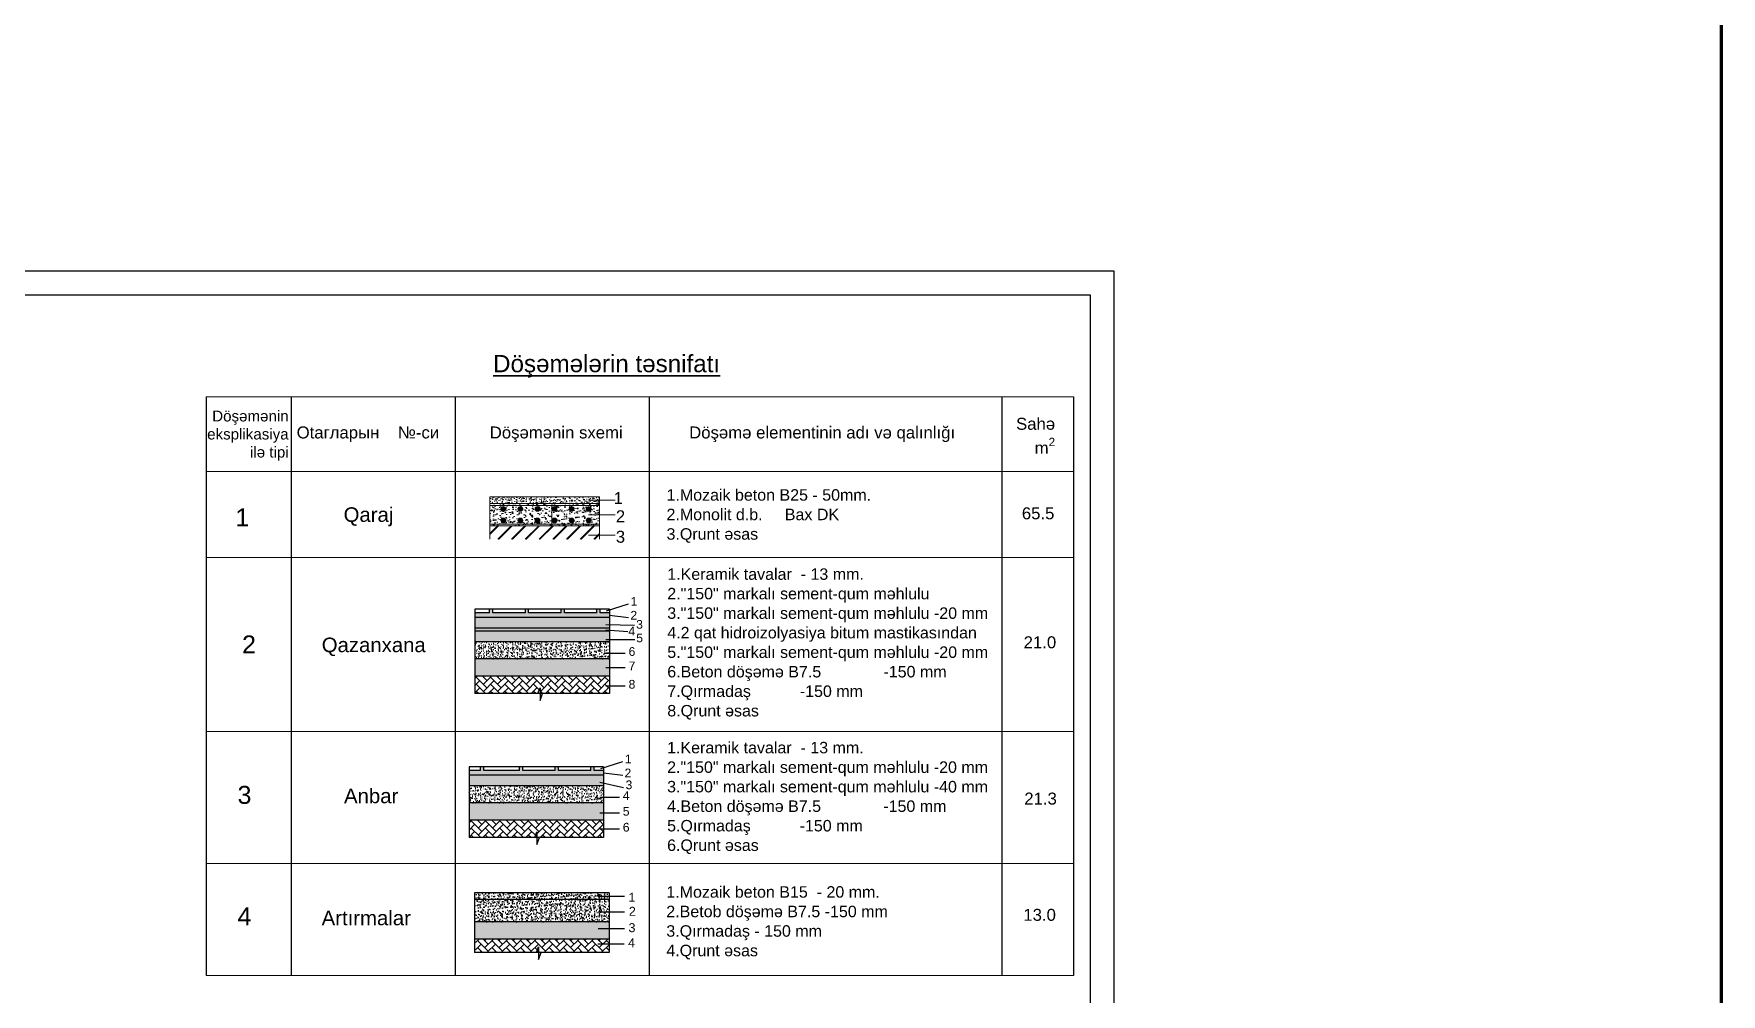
# Model space of a CAD drawing. Header units: millimetres. Extents: x 120281 to 1416367021, y -641565767 to 918373.
# Drawn here: x 1108128 to 1142049, y 662921 to 682221 of the extents above; entities that cross this region are included whole.
import ezdxf

# ---------------------------------------------------------------- set-up
doc = ezdxf.new("R2010")
doc.units = ezdxf.units.MM
for name, color, linetype, lineweight in [('Kunc stamp_n_n yaz_s__Ном._пера__7', 7, 'Continuous', 35), ('Text blocks_Ном._пера__1', 7, 'Continuous', 15), ('аракясмя', 130, 'Continuous', 20), ('перегородка', 130, 'Continuous', 20), ('размер', 90, 'Continuous', 40), ('размер 1', 6, 'Continuous', 15), ('размер2', 210, 'Continuous', 15), ('РАЗМЕРЫ', 80, 'Continuous', 9), ('стены', 32, 'Continuous', 40)]:
    doc.layers.add(name, color=color, linetype=linetype, lineweight=lineweight)
doc.styles.add('ARIAL', font='arial.ttf')
doc.styles.get("Standard").update_dxf_attribs({"font": 'arial.ttf'})
doc.styles.add('style5', font='times.ttf', dxfattribs={"height": 400})
doc.styles.add('Times New  Roman', font='times.ttf')
pattern_1 = [(37.5, (660264.536, 478254.99), (-1.6000313, 48.9413237), [0, -38.608, 0, -43.18, 0, -41.275]), (7.5, (660264.536, 478254.99), (44.952328, 71.68251), [0, -20.828, 0, -34.798, 0, -13.335]), (327.5, (660233.294, 478254.99), (79.099237, 0.1437185), [0, -12.7, 0, -45.72, 0, -59.69]), (317.5, (660233.294, 478254.99), (76.355645, 22.292932), [0, -6.35, 0, -29.972, 0, -34.29])]
pattern_2 = [(37.5, (660147.31, 479242.157), (-1.6000313, 48.9413237), [0, -38.608, 0, -43.18, 0, -41.275]), (7.5, (660147.31, 479242.16), (44.952328, 71.68251), [0, -20.828, 0, -34.798, 0, -13.335]), (327.5, (660116.07, 479242.157), (79.099237, 0.1437185), [0, -12.7, 0, -45.72, 0, -59.69]), (317.5, (660116.07, 479242.16), (76.355645, 22.292932), [0, -6.35, 0, -29.972, 0, -34.29])]
pattern_3 = [(50, (660255.7, 478271.74), (136.638502, -11.954314), [14.2875, -157.1625]), (355, (660255.7, 478271.74), (-26.43212, 143.292482), [11.43, -125.73]), (100.451, (660267.09, 478270.74), (110.206876, 131.337516), [12.1425, -133.5675]), (46.1842, (660255.7, 478309.84), (203.30928, -31.531746), [21.43125, -235.74375]), (96.6356, (660272.65, 478307.21), (178.053176, 185.56917), [18.21375, -200.35125]), (351.184, (660255.7, 478309.84), (178.05345, 185.56884), [17.145, -188.595]), (21, (660274.75, 478300.31), (113.71116, -76.69914), [14.2875, -157.1625]), (326, (660274.75, 478300.31), (46.35152, 138.140975), [11.43, -125.73]), (71.4514, (660284.23, 478293.92), (160.062368, 61.442143), [12.1425, -133.5675]), (37.5, (660255.704, 478271.74), (2.3164524, 63.416279), [0, -124.206, 0, -127.635, 0, -126.20625]), (7.5, (660255.704, 478271.74), (50.114747, 75.135431), [0, -72.771, 0, -121.3485, 0, -48.10125]), (327.5, (660213.223, 478271.74), (101.6929464, -4.296558), [0, -47.625, 0, -148.59, 0, -197.1675]), (317.5, (660194.17, 478271.74), (111.096886, 19.069868), [0, -61.9125, 0, -98.679, 0, -140.0175])]

msp = doc.modelspace()

# ---------------------------------------------------------------- hatches: boundary and pattern name
at = {"layer": 'размер', "lineweight": 25}
h = msp.add_hatch(dxfattribs=at)
h.set_pattern_fill('AR-SAND', color=0, style=0)
h.set_pattern_definition(pattern_1)
h.paths.add_polyline_path([(1119701.17012, 670489.87985), (1119701.17012, 670582.69235), (1119512.63012, 670582.69235), (1119512.63012, 670656.94235), (1119446.05524, 670656.94235), (1119446.05524, 670582.69235), (1118794.57184, 670582.69235), (1118794.57184, 670656.94235), (1118727.99696, 670656.94235), (1118727.99696, 670582.69235), (1118076.51357, 670582.69235), (1118076.51357, 670656.94235), (1118009.93869, 670656.94235), (1118009.93869, 670582.69235), (1117358.45529, 670582.69235), (1117358.45529, 670656.94235), (1117291.88041, 670656.94235), (1117291.88041, 670582.69235), (1116995.88927, 670582.69235), (1116995.88927, 670489.87985)])
h = msp.add_hatch(dxfattribs=at)
h.set_pattern_fill('AR-SAND', color=0, style=0)
h.set_pattern_definition(pattern_1)
h.paths.add_polyline_path([(1119701.17012, 670277.71002), (1119701.17012, 670489.87985), (1116995.88927, 670489.87985), (1116995.88927, 670277.71002)])
msp.add_hatch(color=0, dxfattribs=at).paths.add_polyline_path([(1119701.17012, 670216.83397), (1119701.17012, 670277.71002), (1116995.88927, 670277.71002), (1116995.88927, 670216.83397)])
h = msp.add_hatch(dxfattribs=at)
h.set_pattern_fill('AR-SAND', color=0, style=0)
h.set_pattern_definition(pattern_1)
h.paths.add_polyline_path([(1119701.17012, 670004.66414), (1119701.17012, 670216.83397), (1116995.88927, 670216.83397), (1116995.88927, 670004.66414)])
h = msp.add_hatch(dxfattribs=at)
h.set_pattern_fill('AR-CONC', color=0, scale=0.75, style=0)
h.set_pattern_definition([(50, (660264.54, 478254.99), (136.638502, -11.954314), [14.2875, -157.1625]), (355, (660264.54, 478254.99), (-26.43212, 143.292482), [11.43, -125.73]), (100.451, (660275.92, 478254), (110.206876, 131.337516), [12.1425, -133.5675]), (46.1842, (660264.54, 478293.09), (203.30928, -31.531746), [21.43125, -235.74375]), (96.6356, (660281.48, 478290.46), (178.053176, 185.56917), [18.21375, -200.35125]), (351.184, (660264.54, 478293.1), (178.05345, 185.56884), [17.145, -188.595]), (21, (660283.59, 478283.56), (113.71116, -76.69914), [14.2875, -157.1625]), (326, (660283.59, 478283.56), (46.35152, 138.140975), [11.43, -125.73]), (71.4514, (660293.06, 478277.17), (160.062368, 61.442143), [12.1425, -133.5675]), (37.5, (660264.536, 478254.99), (2.3164524, 63.416279), [0, -124.206, 0, -127.635, 0, -126.20625]), (7.5, (660264.536, 478254.99), (50.114747, 75.135431), [0, -72.771, 0, -121.3485, 0, -48.10125]), (327.5, (660222.055, 478254.99), (101.6929464, -4.296558), [0, -47.625, 0, -148.59, 0, -197.1675]), (317.5, (660203.005, 478254.99), (111.096886, 19.069868), [0, -61.9125, 0, -98.679, 0, -140.0175])])
h.paths.add_polyline_path([(1119701.17012, 669659.95897), (1119701.17012, 670004.66414), (1116995.88927, 670004.66414), (1116995.88927, 669659.95897)])
h = msp.add_hatch(dxfattribs=at)
h.set_pattern_fill('AR-HBONE', color=0, style=0)
h.set_pattern_definition([(45, (660250.5, 477907.54), (1e-14, 143.684098), [304.8, -101.6]), (135, (660322.34, 477979.38), (1e-14, 143.684098), [304.8, -101.6])])
h.paths.add_polyline_path([(1116995.88927, 669312.51034), (1116995.88927, 668968.38899), (1119687.13614, 668968.38899), (1119687.13614, 669312.51034)])
h = msp.add_hatch(dxfattribs=at)
h.set_pattern_fill('AR-SAND', color=0, style=0)
h.set_pattern_definition(pattern_2)
h.paths.add_polyline_path([(1119583.94511, 667321.32226), (1119583.94511, 667414.13476), (1119395.4051, 667414.13476), (1119395.4051, 667488.38476), (1119328.83022, 667488.38476), (1119328.83022, 667414.13476), (1118677.34683, 667414.13476), (1118677.34683, 667488.38476), (1118610.77195, 667488.38476), (1118610.77195, 667414.13476), (1117959.28855, 667414.13476), (1117959.28855, 667488.38476), (1117892.71367, 667488.38476), (1117892.71367, 667414.13476), (1117174.6554, 667414.13476), (1117174.6554, 667488.38476), (1117108.08052, 667488.38476), (1117108.08052, 667414.13476), (1116878.66425, 667414.13476), (1116878.66425, 667321.32226)])
h = msp.add_hatch(dxfattribs=at)
h.set_pattern_fill('AR-SAND', color=0, style=0)
h.set_pattern_definition(pattern_2)
h.paths.add_polyline_path([(1119583.94511, 667109.15243), (1119583.94511, 667321.32226), (1116878.66425, 667321.32226), (1116878.66425, 667109.15243)])
h = msp.add_hatch(dxfattribs=at)
h.set_pattern_fill('AR-CONC', color=0, scale=0.75, style=0)
h.set_pattern_definition([(50, (660147.31, 479242.16), (136.638502, -11.954314), [14.2875, -157.1625]), (355, (660147.31, 479242.16), (-26.43212, 143.292482), [11.43, -125.73]), (100.451, (660158.7, 479241.16), (110.206876, 131.337516), [12.1425, -133.5675]), (46.1842, (660147.31, 479280.26), (203.30928, -31.531746), [21.43125, -235.74375]), (96.6356, (660164.25, 479277.63), (178.053176, 185.56917), [18.21375, -200.35125]), (351.184, (660147.31, 479280.26), (178.05345, 185.56884), [17.145, -188.595]), (21, (660166.36, 479270.73), (113.71116, -76.69914), [14.2875, -157.1625]), (326, (660166.36, 479270.73), (46.35152, 138.140975), [11.43, -125.73]), (71.4514, (660175.84, 479264.34), (160.062368, 61.442143), [12.1425, -133.5675]), (37.5, (660147.31, 479242.157), (2.3164524, 63.416279), [0, -124.206, 0, -127.635, 0, -126.20625]), (7.5, (660147.31, 479242.16), (50.114747, 75.135431), [0, -72.771, 0, -121.3485, 0, -48.10125]), (327.5, (660104.83, 479242.157), (101.6929464, -4.296558), [0, -47.625, 0, -148.59, 0, -197.1675]), (317.5, (660085.78, 479242.16), (111.096886, 19.069868), [0, -61.9125, 0, -98.679, 0, -140.0175])])
h.paths.add_polyline_path([(1119583.94511, 666764.44726), (1119583.94511, 667109.15243), (1116878.66425, 667109.15243), (1116878.66425, 666764.44726)])
h = msp.add_hatch(dxfattribs=at)
h.set_pattern_fill('AR-HBONE', color=0, style=0)
h.set_pattern_definition([(45, (660147.31, 478897.45), (1e-14, 143.684098), [304.8, -101.6]), (135, (660219.15, 478969.29), (1e-14, 143.684098), [304.8, -101.6])])
h.paths.add_polyline_path([(1119583.94511, 666075.03692), (1119583.94511, 666419.74209), (1116878.66425, 666419.74209), (1116878.66425, 666075.03692)])
h = msp.add_hatch(dxfattribs=at)
h.set_pattern_fill('AR-CONC', color=0, scale=0.75, style=0)
h.set_pattern_definition(pattern_3)
h.paths.add_polyline_path([(1116987.05758, 664960.78008), (1116987.05758, 664825.78008), (1119692.33843, 664825.78008), (1119692.33843, 664960.78008)])
h = msp.add_hatch(dxfattribs=at)
h.set_pattern_fill('AR-CONC', color=0, scale=0.75, style=0)
h.set_pattern_definition(pattern_3)
h.paths.add_polyline_path([(1116987.05758, 664825.78008), (1116987.05758, 664376.45508), (1119692.33843, 664376.45508), (1119692.33843, 664825.78008)])
h = msp.add_hatch(dxfattribs=at)
h.set_pattern_fill('AR-HBONE', color=0, style=0)
h.set_pattern_definition([(45, (660278.36, 477929.86), (1e-14, 143.684098), [304.8, -101.6]), (135, (660350.2, 478001.7), (1e-14, 143.684098), [304.8, -101.6])])
h.paths.add_polyline_path([(1119692.33843, 663763.77742), (1119692.33843, 664030.64837), (1117009.7117, 664030.64837), (1117009.7117, 663763.77742)])
at = {"layer": 'размер2'}
h = msp.add_hatch(dxfattribs=at)
h.set_pattern_fill('AR-CONC', color=0, scale=0.75, style=0)
h.set_pattern_definition([(50, (732079.9, 492432.38), (136.638502, -11.954314), [14.2875, -157.1625]), (355, (732079.9, 492432.38), (-26.43212, 143.29248), [11.43, -125.73]), (100.451, (732091.28, 492431.39), (110.206876, 131.337516), [12.1425, -133.5675]), (46.1842, (732079.9, 492470.48), (203.30928, -31.531746), [21.43125, -235.74375]), (96.6356, (732096.84, 492467.86), (178.05318, 185.56917), [18.21375, -200.35125]), (351.184, (732079.9, 492470.48), (178.05345, 185.56884), [17.145, -188.595]), (21, (732098.95, 492460.96), (113.71116, -76.69914), [14.2875, -157.1625]), (326, (732098.95, 492460.96), (46.35152, 138.140975), [11.43, -125.73]), (71.4514, (732108.42, 492454.57), (160.06237, 61.442143), [12.1425, -133.5675]), (37.5, (732079.896, 492432.383), (2.3164524, 63.416279), [0, -124.206, 0, -127.635, 0, -126.20625]), (7.5, (732079.896, 492432.38), (50.114747, 75.135431), [0, -72.771, 0, -121.3485, 0, -48.10125]), (327.5, (732037.415, 492432.383), (101.6929464, -4.296558), [0, -47.625, 0, -148.59, 0, -197.1675]), (317.5, (732018.365, 492432.38), (111.096886, 19.069868), [0, -61.9125, 0, -98.679, 0, -140.0175])])
h.paths.add_polyline_path([(1117297.39271, 672916.22795), (1117297.39271, 672781.22795), (1119502.67357, 672781.22795), (1119502.67357, 672916.22795)])
h = msp.add_hatch(dxfattribs=at)
h.set_pattern_fill('AR-CONC', color=0, style=0)
h.set_pattern_definition([(50, (732079.9, 492432.38), (182.18467, -15.939086), [19.05, -209.55]), (355, (732079.9, 492432.38), (-35.24283, 191.05664), [15.24, -167.64]), (100.451, (732095.08, 492431.05), (146.9425, 175.11669), [16.19, -178.09]), (46.1842, (732079.9, 492483.18), (271.07904, -42.04233), [28.575, -314.325]), (96.6356, (732102.49, 492479.68), (237.40423, 247.42556), [24.285, -267.135]), (351.184, (732079.9, 492483.18), (237.4046, 247.42512), [22.86, -251.46]), (21, (732105.3, 492470.48), (151.61488, -102.26552), [19.05, -209.55]), (326, (732105.3, 492470.48), (61.80203, 184.18797), [15.24, -167.64]), (71.4514, (732117.93, 492461.96), (213.41649, 81.92286), [16.19, -178.09]), (37.5, (732079.896, 492432.38), (3.088603, 84.555039), [0, -165.608, 0, -170.18, 0, -168.275]), (7.5, (732079.9, 492432.38), (66.819663, 100.180575), [0, -97.028, 0, -161.798, 0, -64.135]), (327.5, (732023.254, 492432.38), (135.590595, -5.728744), [0, -63.5, 0, -198.12, 0, -262.89]), (317.5, (731997.85, 492432.38), (148.12918, 25.42649), [0, -82.55, 0, -131.572, 0, -186.69])])
h.paths.add_polyline_path([(1119502.67357, 672458.16895), (1119502.67357, 672557.43411), (1119322.61992, 672557.43411, -0.1591971392), (1119331.99247, 672528.74322, -1), (1119234.79247, 672528.74322, -0.7253320703), (1119322.61992, 672557.43411), (1119502.67357, 672557.43411), (1119502.67357, 672781.22795), (1117297.39271, 672781.22795), (1117297.39271, 672458.16895)])
h.paths.add_polyline_path([(1118645.08625, 672528.74322, -1), (1118547.88625, 672528.74322, -1)], flags=16)
h.paths.add_polyline_path([(1118301.63314, 672528.74322, -1), (1118204.43314, 672528.74322, -1)], flags=16)
h.paths.add_polyline_path([(1118988.53936, 672528.74322, -1), (1118891.33936, 672528.74322, -1)], flags=16)
h.paths.add_polyline_path([(1117958.18003, 672528.74322, -1), (1117860.98003, 672528.74322, -1)], flags=16)
h.paths.add_polyline_path([(1117614.72692, 672528.74322, -1), (1117517.52692, 672528.74322, -1)], flags=16)
h.paths.add_polyline_path([(1117297.39271, 672458.16895), (1117297.39271, 672331.90295), (1119502.67357, 672331.90295), (1119502.67357, 672458.16895)])
for points in [[(1117614.72692, 672673.68885, -1), (1117517.52692, 672673.68885, -1)], [(1117958.18003, 672673.68885, -1), (1117860.98003, 672673.68885, -1)], [(1118301.63314, 672673.68885, -1), (1118204.43314, 672673.68885, -1)], [(1118645.08625, 672673.68885, -1), (1118547.88625, 672673.68885, -1)], [(1118988.53936, 672673.68885, -1), (1118891.33936, 672673.68885, -1)], [(1119331.99247, 672673.68885, -1), (1119234.79247, 672673.68885, -1)], [(1117614.72692, 672440.38951, 1), (1117517.52692, 672440.38951, 1)], [(1117958.18003, 672440.38951, 1), (1117860.98003, 672440.38951, 1)], [(1118301.63314, 672440.38951, 1), (1118204.43314, 672440.38951, 1)], [(1118645.08625, 672440.38951, 1), (1118547.88625, 672440.38951, 1)], [(1118988.53936, 672440.38951, 1), (1118891.33936, 672440.38951, 1)], [(1119331.99247, 672440.38951, 1), (1119234.79247, 672440.38951, 1)]]:
    msp.add_hatch(color=0, dxfattribs=at).paths.add_polyline_path(points)
h = msp.add_hatch(dxfattribs=at)
h.set_pattern_fill('JIS_RC_15', color=0, scale=13)
h.set_pattern_definition([(45, (-6485216.5, 1519307.58), (-137.8858223, 137.8858223), []), (45, (-6485207.07, 1519307.58), (-137.8858223, 137.8858223), []), (45, (-6485197.65, 1519307.58), (-137.8858223, 137.8858223), [])])
h.paths.add_polyline_path([(1119502.67357, 672331.90295), (1117297.39271, 672331.90295), (1117297.39271, 672063.04646), (1119502.67357, 672063.04646)])
at = {"layer": 'РАЗМЕРЫ', "lineweight": 25}
h = msp.add_hatch(dxfattribs=at)
h.set_pattern_fill('GRAVEL', color=0, scale=7)
h.set_pattern_definition([(228.0127875, (915736.85, 455376.487), (-1422.4000001, -1600.1999999), [23.9205, -2368.13385]), (184.969741, (915720.848, 455358.707), (2133.59999916, 177.80001013), [41.04833, -4063.78342]), (132.510447, (915679.954, 455355.151), (1778.00000075, -1955.7999993), [28.94371, -2865.4306]), (267.273689, (915610.612, 455310.701), (177.80000037, 3555.99999998), [37.38032, -3700.65062]), (292.8336542, (915608.834, 455273.363), (-889.00000007, 2133.59999997), [36.65436, -3628.78654]), (357.273689, (915623.058, 455239.581), (-3555.99999998, 177.80000037), [37.38032, -3700.65062]), (37.6942405, (915660.396, 455237.803), (-2311.3999999, -1778.00000013), [49.43356, -4893.91807]), (72.2553284, (915699.512, 455268.029), (1244.60000033, 3911.5999999), [46.67037, -4620.36796]), (121.4295656, (915713.736, 455312.479), (-1422.4000002, 2311.39999988), [37.50691, -3713.1882]), (175.2363583, (915694.178, 455344.483), (1955.8, -177.8000003), [42.81993, -2098.17559]), (222.3974378, (915651.506, 455348.039), (-2133.59999993, -1955.80000007), [55.37545, -5482.17408]), (138.814075, (915786.634, 455308.923), (-1244.5999999, 1066.8000001), [18.90032, -1871.13961]), (171.4692344, (915772.41, 455321.369), (2311.40000006, -355.5999996), [35.95774, -3559.82473]), (225, (915736.85, 455326.7), (-2e-14, -177.8), [25.14465, -226.30252]), (203.1985905, (915724.404, 455348.039), (889, 355.6), [13.54089, -1340.54357]), (291.80141, (915711.958, 455342.705), (-177.8, 533.4), [19.14959, -938.33271]), (30.963757, (915719.07, 455324.925), (533.4, 355.6), [31.10238, -1005.64087]), (161.565051, (915745.74, 455340.927), (355.6, -177.8), [22.4901, -539.76287]), (16.3895403, (915608.834, 455342.705), (1778, 533.4), [31.50616, -3119.11787]), (70.346176, (915639.06, 455351.595), (-711.20000007, -1955.8), [26.43193, -2616.7551]), (293.1985905, (915745.74, 455376.487), (-355.6, 889), [27.08161, -1327.00285]), (343.6104597, (915756.408, 455351.595), (-1778.00000004, 533.39999988), [31.50616, -3119.11787]), (339.443955, (915608.834, 455232.469), (-889, 355.6), [30.38246, -1488.7414]), (294.7751406, (915637.282, 455221.801), (-889.00000106, 1955.7999995), [25.45705, -2520.25154]), (66.8014095, (915747.518, 455198.687), (355.6, 889), [27.08161, -1327.00285]), (17.3540246, (915758.186, 455223.579), (-2311.39999995, -711.20000015), [29.80479, -2950.66632]), (69.443955, (915660.396, 455198.687), (-355.6, -889), [15.19123, -1503.93263]), (101.309932, (915736.85, 455198.687), (-177.8, 711.2), [9.06602, -897.53965]), (165.963757, (915735.072, 455207.577), (533.4, -177.8), [36.65436, -696.43382]), (186.009006, (915699.512, 455216.467), (1778, 177.8000001), [33.96869, -3362.89554]), (303.690068, (915719.07, 455308.923), (-177.8, 355.6), [25.64267, -615.42435]), (353.1572266, (915733.294, 455287.587), (3022.60000002, -355.59999984), [44.76897, -4432.12063]), (60.945396, (915777.744, 455282.253), (-711.2, -1244.6), [18.30558, -1812.25746]), (90, (915786.63, 455298.25), (-177.8, 177.8), [10.668, -167.132]), (120.256437, (915695.956, 455221.801), (711.1999999, -1244.60000005), [24.70069, -2445.37585]), (48.0127875, (915683.51, 455243.137), (1422.4000001, 1600.1999999), [47.841, -2344.21335]), (0, (915715.51, 455278.7), (177.8, 177.8), [46.228, -131.572]), (325.3048465, (915761.742, 455278.697), (1778.00000067, -1244.59999904), [28.11267, -2783.15217]), (254.054604, (915784.856, 455262.695), (-177.8, -711.2), [25.88804, -1268.5155]), (207.6459754, (915777.744, 455237.803), (-3378.20000012, -1777.99999976), [42.15016, -4172.87251]), (175.4260787, (915740.406, 455218.245), (-2311.4, 177.8), [44.59206, -4414.60925])])
h.paths.add_polyline_path([(1119701.17012, 669659.95897), (1116995.88927, 669659.95897), (1116995.88927, 669315.707), (1119701.17012, 669315.707)])
h = msp.add_hatch(dxfattribs=at)
h.set_pattern_fill('GRAVEL', color=0, scale=7)
h.set_pattern_definition([(228.0127875, (915619.625, 452480.975), (-1422.4000001, -1600.1999999), [23.9205, -2368.13385]), (184.969741, (915603.623, 452463.195), (2133.59999916, 177.80001013), [41.04833, -4063.78342]), (132.510447, (915562.729, 452459.639), (1778.00000075, -1955.7999993), [28.94371, -2865.4306]), (267.273689, (915493.387, 452415.189), (177.80000037, 3555.99999998), [37.38032, -3700.65062]), (292.8336542, (915491.609, 452377.851), (-889.00000007, 2133.59999997), [36.65436, -3628.78654]), (357.273689, (915505.833, 452344.069), (-3555.99999998, 177.80000037), [37.38032, -3700.65062]), (37.6942405, (915543.171, 452342.291), (-2311.3999999, -1778.00000013), [49.43356, -4893.91807]), (72.2553284, (915582.287, 452372.517), (1244.60000033, 3911.5999999), [46.67037, -4620.36796]), (121.4295656, (915596.511, 452416.967), (-1422.4000002, 2311.39999988), [37.50691, -3713.1882]), (175.2363583, (915576.953, 452448.971), (1955.8, -177.8000003), [42.81993, -2098.17559]), (222.3974378, (915534.281, 452452.527), (-2133.59999993, -1955.80000007), [55.37545, -5482.17408]), (138.814075, (915669.409, 452413.411), (-1244.5999999, 1066.8000001), [18.90032, -1871.13961]), (171.4692344, (915655.185, 452425.857), (2311.40000006, -355.5999996), [35.95774, -3559.82473]), (225, (915619.63, 452431.19), (-2e-14, -177.8), [25.14465, -226.30252]), (203.1985905, (915607.18, 452452.527), (889, 355.6), [13.54089, -1340.54357]), (291.80141, (915594.733, 452447.193), (-177.8, 533.4), [19.14959, -938.33271]), (30.963757, (915601.845, 452429.413), (533.4, 355.6), [31.10238, -1005.64087]), (161.565051, (915628.515, 452445.415), (355.6, -177.8), [22.4901, -539.76287]), (16.3895403, (915491.609, 452447.193), (1778, 533.4), [31.50616, -3119.11787]), (70.346176, (915521.835, 452456.083), (-711.20000007, -1955.8), [26.43193, -2616.7551]), (293.1985905, (915628.515, 452480.975), (-355.6, 889), [27.08161, -1327.00285]), (343.6104597, (915639.183, 452456.083), (-1778.00000004, 533.39999988), [31.50616, -3119.11787]), (339.443955, (915491.61, 452336.957), (-889, 355.6), [30.38246, -1488.7414]), (294.7751406, (915520.057, 452326.289), (-889.00000106, 1955.7999995), [25.45705, -2520.25154]), (66.8014095, (915630.293, 452303.175), (355.6, 889), [27.08161, -1327.00285]), (17.3540246, (915640.961, 452328.067), (-2311.39999995, -711.20000015), [29.80479, -2950.66632]), (69.443955, (915543.171, 452303.175), (-355.6, -889), [15.19123, -1503.93263]), (101.309932, (915619.625, 452303.175), (-177.8, 711.2), [9.06602, -897.53965]), (165.963757, (915617.847, 452312.065), (533.4, -177.8), [36.65436, -696.43382]), (186.009006, (915582.287, 452320.955), (1778, 177.8000001), [33.96869, -3362.89554]), (303.690068, (915601.845, 452413.41), (-177.8, 355.6), [25.64267, -615.42435]), (353.1572266, (915616.069, 452392.075), (3022.60000002, -355.59999984), [44.76897, -4432.12063]), (60.945396, (915660.52, 452386.741), (-711.2, -1244.6), [18.30558, -1812.25746]), (90, (915669.41, 452402.74), (-177.8, 177.8), [10.668, -167.132]), (120.256437, (915578.731, 452326.289), (711.1999999, -1244.60000005), [24.70069, -2445.37585]), (48.0127875, (915566.285, 452347.625), (1422.4000001, 1600.1999999), [47.841, -2344.21335]), (0, (915598.29, 452383.19), (177.8, 177.8), [46.228, -131.572]), (325.3048465, (915644.517, 452383.185), (1778.00000067, -1244.59999904), [28.11267, -2783.15217]), (254.054604, (915667.63, 452367.183), (-177.8, -711.2), [25.88804, -1268.5155]), (207.6459754, (915660.519, 452342.291), (-3378.20000012, -1777.99999976), [42.15016, -4172.87251]), (175.4260787, (915623.181, 452322.733), (-2311.4, 177.8), [44.59206, -4414.60925])])
h.paths.add_polyline_path([(1119583.94511, 666764.44726), (1116878.66425, 666764.44726), (1116878.66425, 666420.1953), (1119583.94511, 666420.1953)])
h = msp.add_hatch(dxfattribs=at)
h.set_pattern_fill('GRAVEL', color=0, scale=7)
h.set_pattern_definition([(228.0127875, (915728.018, 450092.983), (-1422.4000001, -1600.1999999), [23.9205, -2368.13385]), (184.969741, (915712.0165, 450075.203), (2133.59999916, 177.80001013), [41.04833, -4063.78342]), (132.510447, (915671.122, 450071.647), (1778.00000075, -1955.7999993), [28.94371, -2865.4306]), (267.273689, (915601.7805, 450027.197), (177.80000037, 3555.99999998), [37.38032, -3700.65062]), (292.8336542, (915600.0025, 449989.859), (-889.00000007, 2133.59999997), [36.65436, -3628.78654]), (357.273689, (915614.2265, 449956.077), (-3555.99999998, 177.80000037), [37.38032, -3700.65062]), (37.6942405, (915651.5645, 449954.299), (-2311.3999999, -1778.00000013), [49.43356, -4893.91807]), (72.2553284, (915690.6805, 449984.525), (1244.60000033, 3911.5999999), [46.67037, -4620.36796]), (121.4295656, (915704.9045, 450028.975), (-1422.4000002, 2311.39999988), [37.50691, -3713.1882]), (175.2363583, (915685.346, 450060.979), (1955.8, -177.8000003), [42.81993, -2098.17559]), (222.3974378, (915642.6745, 450064.535), (-2133.59999993, -1955.80000007), [55.37545, -5482.17408]), (138.814075, (915777.802, 450025.419), (-1244.5999999, 1066.8000001), [18.90032, -1871.13961]), (171.4692344, (915763.5785, 450037.865), (2311.40000006, -355.5999996), [35.95774, -3559.82473]), (225, (915728.02, 450043.2), (-2e-14, -177.8), [25.14465, -226.30252]), (203.1985905, (915715.572, 450064.535), (889, 355.6), [13.54089, -1340.54357]), (291.80141, (915703.126, 450059.2), (-177.8, 533.4), [19.14959, -938.33271]), (30.963757, (915710.24, 450041.42), (533.4, 355.6), [31.10238, -1005.64087]), (161.565051, (915736.91, 450057.423), (355.6, -177.8), [22.4901, -539.76287]), (16.3895403, (915600.002, 450059.201), (1778, 533.4), [31.50616, -3119.11787]), (70.346176, (915630.228, 450068.091), (-711.20000007, -1955.8), [26.43193, -2616.7551]), (293.1985905, (915736.908, 450092.983), (-355.6, 889), [27.08161, -1327.00285]), (343.6104597, (915747.576, 450068.091), (-1778.00000004, 533.39999988), [31.50616, -3119.11787]), (339.443955, (915600.002, 449948.965), (-889, 355.6), [30.38246, -1488.7414]), (294.7751406, (915628.45, 449938.297), (-889.00000106, 1955.7999995), [25.45705, -2520.25154]), (66.8014095, (915738.686, 449915.183), (355.6, 889), [27.08161, -1327.00285]), (17.3540246, (915749.354, 449940.075), (-2311.39999995, -711.20000015), [29.80479, -2950.66632]), (69.443955, (915651.564, 449915.183), (-355.6, -889), [15.19123, -1503.93263]), (101.309932, (915728.02, 449915.183), (-177.8, 711.2), [9.06602, -897.53965]), (165.963757, (915726.24, 449924.073), (533.4, -177.8), [36.65436, -696.43382]), (186.009006, (915690.6805, 449932.963), (1778, 177.8000001), [33.96869, -3362.89554]), (303.690068, (915710.24, 450025.42), (-177.8, 355.6), [25.64267, -615.42435]), (353.1572266, (915724.4625, 450004.083), (3022.60000002, -355.59999984), [44.76897, -4432.12063]), (60.945396, (915768.912, 449998.749), (-711.2, -1244.6), [18.30558, -1812.25746]), (90, (915777.8, 450014.75), (-177.8, 177.8), [10.668, -167.132]), (120.256437, (915687.124, 449938.297), (711.1999999, -1244.60000005), [24.70069, -2445.37585]), (48.0127875, (915674.678, 449959.633), (1422.4000001, 1600.1999999), [47.841, -2344.21335]), (0, (915706.68, 449995.2), (177.8, 177.8), [46.228, -131.572]), (325.3048465, (915752.91, 449995.193), (1778.00000067, -1244.59999904), [28.11267, -2783.15217]), (254.054604, (915776.024, 449979.19), (-177.8, -711.2), [25.88804, -1268.5155]), (207.6459754, (915768.9125, 449954.299), (-3378.20000012, -1777.99999976), [42.15016, -4172.87251]), (175.4260787, (915731.5745, 449934.741), (-2311.4, 177.8), [44.59206, -4414.60925])])
h.paths.add_polyline_path([(1119692.33843, 664376.45508), (1116987.05758, 664376.45508), (1116987.05758, 664032.20312), (1119692.33843, 664032.20312)])

# ---------------------------------------------------------------- linework, layer by layer
at = {"color": 0, "linetype": 'Continuous', "lineweight": 25, "ltscale": 100000}
for p, q in [((1119583.94511, 667321.32226), (1116878.66425, 667321.32226)), ((1119692.33843, 664825.78008), (1116987.05758, 664825.78008))]:
    msp.add_line(p, q, dxfattribs=at)
at = {"color": 0, "linetype": 'Continuous', "lineweight": 25}
for p, q in [((1119583.94511, 667321.32226), (1116878.66425, 667321.32226)), ((1119692.33843, 664825.78008), (1116987.05758, 664825.78008))]:
    msp.add_line(p, q, dxfattribs=at)
at = {"color": 3, "lineweight": 106}
msp.add_lwpolyline([(1074032.97345, 917284.32713), (1142049.03488, 917284.32713), (1142049.03488, 605936.3661), (1074032.97345, 605936.3661)], close=True, dxfattribs=at)
at = {"color": 0, "lineweight": 25}
for points in [[(1111594.22888, 674923.86132), (1111594.22888, 663300.75852)], [(1113302.45742, 674923.86132), (1113302.45742, 663300.75852)], [(1116597.11818, 674923.86132), (1116597.11818, 663300.75852)], [(1120496.05846, 674923.86132), (1120496.05846, 663300.75852)], [(1127584.94496, 674923.86132), (1127584.94496, 663300.75852)], [(1129027.64922, 674923.86132), (1129027.64922, 663300.75852)]]:
    msp.add_lwpolyline(points, dxfattribs=at)
at = {"layer": 'аракясмя', "color": 0, "lineweight": 25}
for p, q in [((1119625.55157, 670352.56353), (1120206.29025, 670334.58532)), ((1119625.55157, 670049.49808), (1120212.4963, 670049.49808))]:
    msp.add_line(p, q, dxfattribs=at)
at = {"layer": 'перегородка', "color": 0, "lineweight": 25}
for p, q in [((1119701.17012, 670656.94235), (1116995.88927, 670656.94235)), ((1116995.88927, 670656.94235), (1116995.88927, 668964.4769)), ((1117291.88041, 670582.69235), (1117291.88041, 670656.94235)), ((1117358.45529, 670582.69235), (1117358.45529, 670656.94235)), ((1118009.93869, 670582.69235), (1118009.93869, 670656.94235)), ((1118076.51357, 670582.69235), (1118076.51357, 670656.94235)), ((1118727.99696, 670582.69235), (1118727.99696, 670656.94235)), ((1118794.57184, 670582.69235), (1118794.57184, 670656.94235)), ((1119446.05524, 670582.69235), (1119446.05524, 670656.94235)), ((1119512.63012, 670582.69235), (1119512.63012, 670656.94235)), ((1119642.40654, 670625.35332), (1120083.91817, 670764.66221)), ((1119701.17012, 670656.94235), (1119701.17012, 668964.4769)), ((1117291.88041, 670582.69235), (1116995.88927, 670582.69235)), ((1119701.17012, 670489.87985), (1116995.88927, 670489.87985)), ((1119701.17012, 670277.71002), (1116995.88927, 670277.71002)), ((1118009.93869, 670582.69235), (1117358.45529, 670582.69235)), ((1118727.99696, 670582.69235), (1118076.51357, 670582.69235)), ((1119446.05524, 670582.69235), (1118794.57184, 670582.69235)), ((1119701.17012, 670582.69235), (1119512.63012, 670582.69235)), ((1119701.17012, 670540.03138), (1120083.91817, 670494.84366)), ((1119701.17012, 670216.83397), (1116995.88927, 670216.83397)), ((1119701.17012, 670004.66414), (1116995.88927, 670004.66414)), ((1119628.08121, 670245.87983), (1120071.7764, 670212.02338)), ((1119701.17012, 669659.95897), (1116995.88927, 669659.95897)), ((1119701.17012, 669659.95897), (1117495.88927, 669659.95897)), ((1119625.55157, 669776.51756), (1120018.98471, 669776.51756)), ((1119701.17012, 669315.707), (1116995.88927, 669315.707)), ((1119625.55157, 669487.43658), (1120018.98471, 669487.43658)), ((1119701.17012, 668964.4769), (1116995.88927, 668964.4769)), ((1119625.55157, 669118.19858), (1120018.98471, 669118.19858)), ((1119525.18152, 667456.79573), (1119966.69315, 667596.10463)), ((1119583.94511, 667488.38476), (1116878.66425, 667488.38476)), ((1116878.66425, 667488.38476), (1116878.66425, 666070.55432)), ((1117108.08052, 667414.13476), (1116878.66425, 667414.13476)), ((1119583.94511, 667321.32226), (1116878.66425, 667321.32226)), ((1117108.08052, 667414.13476), (1117108.08052, 667488.38476)), ((1117174.6554, 667414.13476), (1117174.6554, 667488.38476)), ((1117892.71367, 667414.13476), (1117174.6554, 667414.13476)), ((1117892.71367, 667414.13476), (1117892.71367, 667488.38476)), ((1117959.28855, 667414.13476), (1117959.28855, 667488.38476)), ((1118610.77195, 667414.13476), (1117959.28855, 667414.13476)), ((1118610.77195, 667414.13476), (1118610.77195, 667488.38476)), ((1118677.34683, 667414.13476), (1118677.34683, 667488.38476)), ((1119328.83022, 667414.13476), (1118677.34683, 667414.13476)), ((1119328.83022, 667414.13476), (1119328.83022, 667488.38476)), ((1119395.4051, 667414.13476), (1119395.4051, 667488.38476)), ((1119583.94511, 667414.13476), (1119395.4051, 667414.13476)), ((1119583.94511, 667488.38476), (1119583.94511, 666070.55432)), ((1119583.94511, 667371.47379), (1119966.69315, 667326.28607)), ((1119583.94511, 667109.15243), (1116878.66425, 667109.15243)), ((1119583.94511, 667109.15243), (1116878.66425, 667109.15243)), ((1119508.32656, 667184.00595), (1119983.11957, 667075.13213)), ((1119583.94511, 666764.44726), (1116878.66425, 666764.44726)), ((1119583.94511, 666764.44726), (1116878.66425, 666764.44726)), ((1119508.32656, 666881.00585), (1119901.7597, 666881.00585)), ((1119508.32656, 666564.85516), (1119901.7597, 666564.85516)), ((1119583.94511, 666419.74209), (1116878.66425, 666419.74209)), ((1119508.32656, 666245.69367), (1119901.7597, 666245.69367)), ((1119583.94511, 666070.55432), (1116878.66425, 666070.55432)), ((1119692.33843, 664960.78008), (1116987.05758, 664960.78008)), ((1116987.05758, 664960.78008), (1116987.05758, 663757.54064)), ((1119472.00854, 664891.54984), (1120003.14328, 664891.54984)), ((1119692.33843, 664960.78008), (1119692.33843, 663759.80495)), ((1119692.33843, 664825.78008), (1116987.05758, 664825.78008)), ((1119472.00854, 664577.18056), (1120003.14328, 664577.18056)), ((1119692.33843, 664376.45508), (1116987.05758, 664376.45508)), ((1119472.00854, 664239.06954), (1120003.14328, 664239.06954)), ((1119692.33843, 664030.64837), (1116987.05758, 664030.64837)), ((1119464.01493, 663936.9936), (1119995.14967, 663936.9936)), ((1119692.33843, 663757.54064), (1116987.05758, 663757.54064))]:
    msp.add_line(p, q, dxfattribs=at)
at = {"layer": 'размер 1', "color": 0, "lineweight": 30}
for points in [[(1089478.4814, 677456.12517), (1129841.59239, 677456.12517), (1129841.59239, 648913.63954), (1089478.4814, 648913.63954)], [(1091400.53431, 676975.61195), (1129361.07917, 676975.61195), (1129361.07917, 649394.15277), (1091400.53431, 649394.15277)]]:
    msp.add_lwpolyline(points, close=True, dxfattribs=at)
at = {"layer": 'размер2', "color": 0}
for p, q in [((1111594.22888, 674923.86132), (1129027.64922, 674923.86132)), ((1113302.45742, 674923.86132), (1113302.45742, 673424.32599)), ((1116597.11818, 674923.86132), (1116597.11818, 673424.32599)), ((1120496.05846, 674923.86132), (1120496.05846, 673424.32599)), ((1127584.94496, 674923.86132), (1127584.94496, 673424.32599)), ((1111594.22888, 673424.32599), (1129027.64922, 673424.32599)), ((1111594.22888, 673424.32599), (1129027.64922, 673424.32599)), ((1111594.22888, 673424.32599), (1129027.64922, 673424.32599)), ((1117297.39271, 672063.04646), (1117297.39271, 672916.22795)), ((1119502.67357, 672916.22795), (1117297.39271, 672916.22795)), ((1119502.67357, 672781.22795), (1117297.39271, 672781.22795)), ((1119502.67357, 672781.22795), (1117297.39271, 672781.22795)), ((1119502.67357, 672781.22795), (1117297.39271, 672781.22795)), ((1117297.39271, 672744.26312), (1119502.67357, 672744.26312)), ((1118540.7819, 672744.26312), (1118540.7819, 672369.81524)), ((1119282.34367, 672846.9977), (1119813.47841, 672846.9977)), ((1119502.67357, 672916.22795), (1119502.67357, 672063.04646)), ((1117297.39271, 672369.81524), (1119502.67357, 672369.81524)), ((1119502.67357, 672331.90295), (1117297.39271, 672331.90295)), ((1119282.34367, 672557.43411), (1119813.47841, 672557.43411)), ((1119282.34367, 672147.05907), (1119813.47841, 672147.05907)), ((1111594.22888, 671699.41048), (1129027.64922, 671699.41048)), ((1111594.22888, 668200.90018), (1129027.64922, 668200.90018)), ((1111594.22888, 668200.90018), (1129027.64922, 668200.90018)), ((1111594.22888, 665547.86673), (1129027.64922, 665547.86673)), ((1111594.22888, 663300.75852), (1129027.64922, 663300.75852))]:
    msp.add_line(p, q, dxfattribs=at)
for centre in [(1117566.12692, 672673.68885), (1117909.58003, 672673.68885), (1118253.03314, 672673.68885), (1118596.48625, 672673.68885), (1118939.93936, 672673.68885), (1119283.39247, 672673.68885), (1117566.12692, 672440.38951), (1117909.58003, 672440.38951), (1118253.03314, 672440.38951), (1118596.48625, 672440.38951), (1118939.93936, 672440.38951), (1119283.39247, 672440.38951)]:
    msp.add_circle(centre, 48.6, dxfattribs=at)
at = {"layer": 'РАЗМЕРЫ', "color": 0, "lineweight": 25}
for points in [[(1118264.0171, 668964.4769), (1118304.6285, 669080.60348), (1118304.6285, 668823.99475), (1118358.02648, 668964.4769)], [(1118201.40323, 666070.55432), (1118242.01463, 666186.6809), (1118242.01463, 665930.07217), (1118295.41261, 666070.55432)], [(1118233.37531, 663757.54064), (1118273.98671, 663873.66723), (1118273.98671, 663617.0585), (1118327.38469, 663757.54064)]]:
    msp.add_lwpolyline(points, dxfattribs=at)

# ---------------------------------------------------------------- texts
at = {"layer": 'Kunc stamp_n_n yaz_s__Ном._пера__7', "color": 0, "linetype": 'Continuous', "insert": (1119643.15395, 675540.13992), "char_height": 347.8367198, "width": 20932.583193, "attachment_point": 5, "line_spacing_factor": 1.049432, "style": 'Times New  Roman'}
msp.add_mtext('{\\fArial|b0|i0|c238|p34;\\LDöşəmələrin təsnifatı}', dxfattribs=at)
at = {"layer": 'Text blocks_Ном._пера__1', "color": 0, "linetype": 'Continuous', "lineweight": 25, "char_height": 230.3205591, "width": 9788.0360805, "attachment_point": 4, "line_spacing_factor": 1.021551, "style": 'ARIAL'}
for s, insert in [('{\\fArial|b0|i0|c238|p34;1.Mozaik beton B25 - 50mm.\\P2.Monolit d.b.     Bax DK\\P3.Qrunt əsas}', (1120847.73753, 672530.46529)), ('{\\fArial|b0|i0|c238|p34;1.Keramik tavalar  - 13 mm.\\P2."150" markalı sement-qum məhlulu \\P3."150" markalı sement-qum məhlulu -20 mm\\P4.2 qat hidroizolyasiya bitum mastikasından\\P5."150" markalı sement-qum məhlulu -20 mm\\P6.Beton döşəmə B7.5              -150 mm\\P7.Qırmadaş           -150 mm\\P8.Qrunt əsas}', (1120863.09375, 669959.69383)), ('{\\fArial|b0|i0|c238|p34;1.Keramik tavalar  - 13 mm.\\P2."150" markalı sement-qum məhlulu -20 mm\\P3."150" markalı sement-qum məhlulu -40 mm\\P4.Beton döşəmə B7.5              -150 mm\\P5.Qırmadaş           -150 mm\\P6.Qrunt əsas}', (1120859.79809, 666864.94598)), ('{\\fArial|b0|i0|c238|p34;1.Mozaik beton B15  - 20 mm.\\P2.Betob döşəmə B7.5 -150 mm\\P3.Qırmadaş - 150 mm\\P4.Qrunt əsas}', (1120843.73179, 664356.94387))]:
    msp.add_mtext(s, dxfattribs=dict(at, insert=insert))
at = {"layer": 'аракясмя', "color": 0, "lineweight": 25}
for s, height, p in [('2', 175, (1120120.88721, 670448.92739)), ('1', 175, (1120126.46379, 670727.70967)), ('4', 175, (1120079.26051, 670130.4251)), ('3', 175, (1120237.2094, 670266.15466)), ('5', 175, (1120239.30615, 669993.9227)), ('6', 175, (1120085.47705, 669720.94218)), ('7', 175, (1120085.47705, 669431.86121)), ('8', 175, (1120085.47705, 669062.6232)), ('1', 175, (1120009.23877, 667559.15209)), ('2', 175, (1120003.6622, 667280.36981)), ('4', 175, (1119968.25204, 666825.43047)), ('3', 175, (1120024.20483, 667041.78255)), ('5', 175, (1119968.25204, 666509.27978)), ('6', 175, (1119968.25204, 666190.1183)), ('1', 180, (1120081.64181, 664779.12603)), ('2', 180, (1120090.93677, 664497.2939)), ('3', 180, (1120083.347, 664168.95284)), ('4', 180, (1120075.3534, 663866.8769))]:
    msp.add_text(s, height=height, dxfattribs=at).set_placement(p)
at = {"layer": 'стены', "color": 0, "attachment_point": 3, "style": 'style5'}
for s, width, gutter_width, insert, char_height in [('{\\fArial|b0|i0|c204|p34;D\\fArial|b0|i0|c238|p34;öşəmənin \\Peksplikasiya\\Pilə tipi}', 3062.5614, 1497.72821, (1113251.7399, 674648.62104), 217.4701366), ('{\\fArial|b0|i0|c204|p34;D\\fArial|b0|i0|c238|p34;öşəmə elementinin adı və qalınlığı}', 5607.6868098, 1657.81367, (1126648.3901, 674330.11575), 240.7145443), ('\\A1;{\\fArial|b0|i0|c204|p34;Sah\\fArial|b0|i0|c238|p34;ə\\Pm\\H0.7x;\\S2^ ;}', 3389.9048555, 1657.81367, (1128659.00742, 674504.16819), 240.7145443), ('{\\fArial (Azeri Lat)|b0|i0|c204|p34;Оtагларын    №-си}', 3389.9048555, 1657.81367, (1116277.18435, 674330.11575), 240.7145443), ('{\\fArial|b0|i0|c204|p34;D\\fArial|b0|i0|c238|p34;öşəmənin sxemi}', 3389.9048555, 1657.81367, (1119966.69721, 674330.11575), 240.7145443), ('\\A1;{\\fArial|b0|i0|c238|p34;1}', 3389.9048555, 1657.81367, (1119971.04654, 673011.1472), 240.7145443), ('{\\fArial (Azeri Lat)|b0|i0|c204|p34;1}', 5084.8572832, 2486.7205, (1112461.44331, 672683.9813), 361.0718165), ('{\\fArial (Azeri Lat)|b0|i0|c204|p34;Qaraj}', 4119.7074119, 2014.71945, (1115356.32622, 672705.43989), 292.5372642), ('\\A1;{\\fArial|b0|i0|c238|p34;2}', 3389.9048555, 1657.81367, (1120015.49904, 672645.46931), 240.7145443), ('\\A1;{\\fArial|b0|i0|c238|p34;65.5}', 3389.9048555, 1657.81367, (1128644.50531, 672705.33257), 240.7145443), ('\\A1;{\\fArial|b0|i0|c238|p34;3}', 3389.9048555, 1657.81367, (1120015.49904, 672235.09427), 240.7145443), ('{\\fArial (Azeri Lat)|b0|i0|c204|p34;2}', 5084.8572832, 2486.7205, (1112595.76629, 670130.90568), 361.0718165), ('{\\fArial (Azeri Lat)|b0|i0|c204|p34;Qazanxana}', 4119.7074119, 2014.71945, (1116007.40167, 670087.57232), 292.5372642), ('\\A1;{\\fArial|b0|i0|c238|p34;21.0}', 3389.9048555, 1657.81367, (1128680.75748, 670113.8107), 240.7145443), ('{\\fArial (Azeri Lat)|b0|i0|c204|p34;3}', 5084.8572832, 2486.7205, (1112504.7185, 667108.18876), 361.0718165), ('{\\fArial (Azeri Lat)|b0|i0|c204|p34;Anbar}', 4119.7074119, 2014.71945, (1115455.93837, 667052.67007), 292.5372642), ('\\A1;{\\fArial|b0|i0|c238|p34;21.3}', 3389.9048555, 1657.81367, (1128694.16975, 666973.38424), 240.7145443), ('{\\fArial (Azeri Lat)|b0|i0|c204|p34;4}', 5084.8572832, 2486.7205, (1112504.7185, 664667.67139), 361.0718165), ('{\\fArial|b0|i0|c204|p34;Art\\fArial|b0|i0|c238|p34;ırmalar}', 4119.7074119, 2014.71945, (1115709.05307, 664599.96139), 292.5372642), ('\\A1;{\\fArial|b0|i0|c238|p34;13.0}', 3389.9048555, 1657.81367, (1128674.63434, 664637.298), 240.7145443)]:
    msp.add_mtext_dynamic_manual_height_columns(s, width=width, gutter_width=gutter_width, heights=[0], dxfattribs=dict(at, insert=insert, char_height=char_height))

doc.saveas('drawing.dxf')
